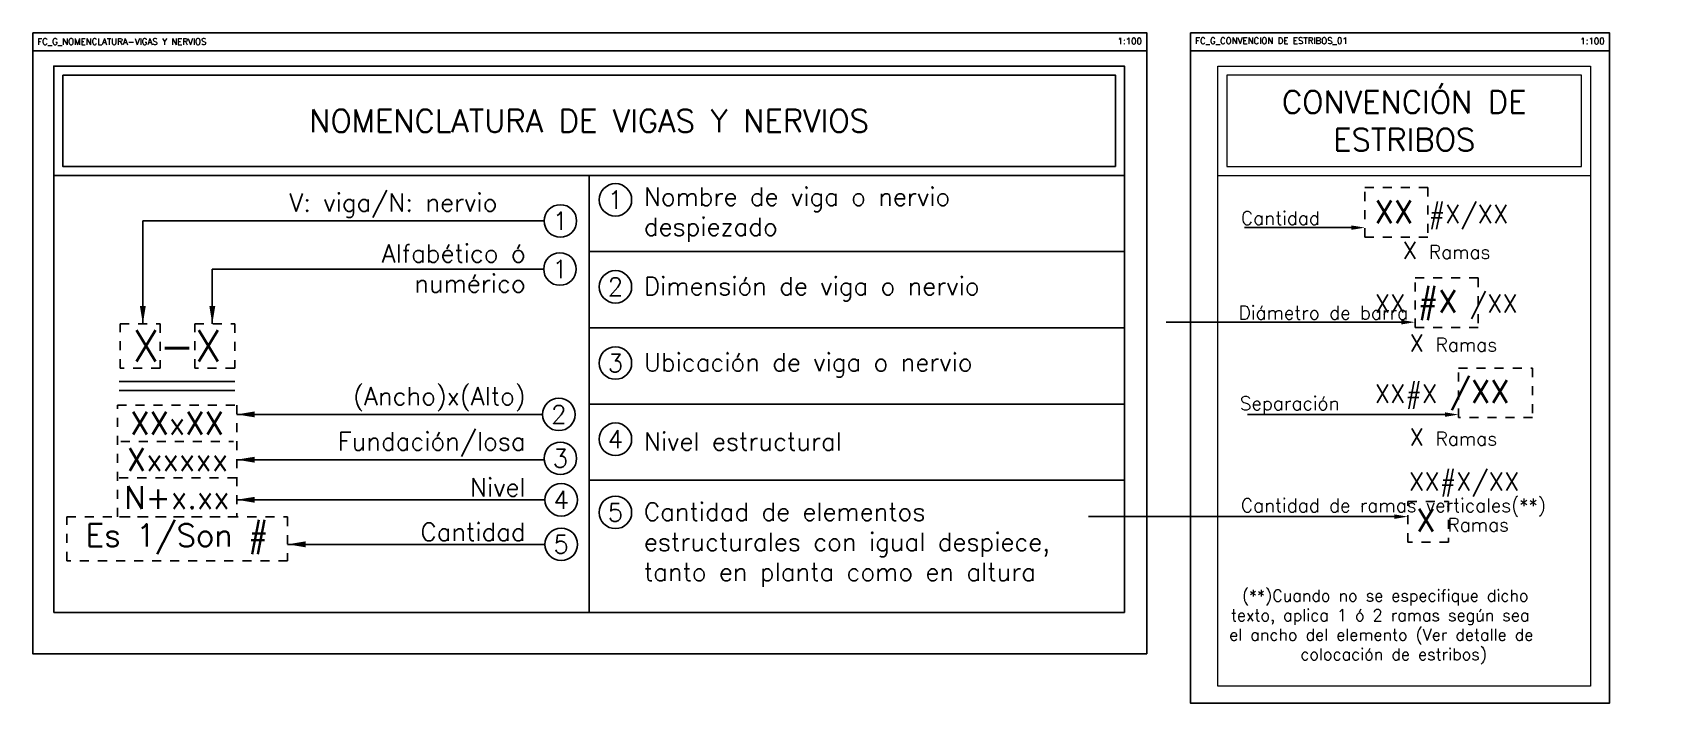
# Model space of a CAD drawing. Header units: millimetres. Extents: x 0 to 197, y -27 to 41.
# Drawn here: x 24.36 to 42.5, y -27.31 to -19.88 of the extents above; entities that cross this region are included whole.
import ezdxf
from ezdxf import colors
from ezdxf.entities.mleader import LeaderData, LeaderLine
from ezdxf.math import Vec2, Vec3

# ---------------------------------------------------------------- set-up
doc = ezdxf.new("R2010")
doc.units = ezdxf.units.MM
doc.header["$LTSCALE"] = 0.01
doc.linetypes.add('DASHED2', pattern=[0.375, 0.25, -0.125])
for name, color, linetype in [('FC_BORDES', 4, 'Continuous'), ('FC_COTAS @ 100', 1, 'Continuous'), ('FC_COTAS @ 20', 1, 'Continuous'), ('FC_PROYECCION', 6, 'DASHED2'), ('FC_R-100', 12, 'Continuous'), ('FC_R-100 @ 100', 12, 'Continuous'), ('FC_R-140 @ 100', 2, 'Continuous'), ('FC_R-175', 5, 'Continuous'), ('FC_R-200 @ 100', 5, 'Continuous'), ('FC_R-60 @ 100', 11, 'Continuous'), ('FC_R-80', 11, 'Continuous'), ('FC_R-80 @ 100', 11, 'Continuous')]:
    doc.layers.add(name, color=color, linetype=linetype)
doc.layers.add('FC_HOJA', color=230, linetype='Continuous', plot=False)
doc.layers.add('FC_HOJA @ 20', color=230, linetype='Continuous', plot=False)
doc.styles.add('FC_TEXT', font='romans.shx', dxfattribs={"height": 0.002})
doc.styles.add('FC_TEXT1', font='romans.shx')
doc.dimstyles.new('FC_COTAS$7', dxfattribs={"dimtxt": 0.002, "dimasz": 0.002, "dimexe": 0, "dimexo": 0, "dimgap": 0.000375, "dimtad": 2, "dimtih": 1, "dimtoh": 1, "dimzin": 0, "dimdsep": 46, "dimtxsty": 'FC_TEXT1', "dimblk": 'DOT', "dimcen": 0.09, "dimclrd": 256, "dimclre": 256, "dimclrt": 11, "dimadec": 0, "dimazin": 0, "dimtfac": 1, "dimtix": 1, "dimtmove": 2, "dimatfit": 3, "dimfxl": 1.002, "dimtolj": 1, "dimtzin": 0, "dimlwd": -1, "dimarcsym": 0})

# ---------------------------------------------------------------- blocks, each defined once
blk = doc.blocks.new('*U89')
at = {"layer": 'FC_R-175'}
blk.add_lwpolyline([(-0.641, 0.101), (0.641, 0.101)], dxfattribs=at)
at = {"layer": 'FC_R-80', "ltscale": 1.5}
blk.add_lwpolyline([(-0.641, 0), (0.641, 0)], dxfattribs=at)
blk = doc.blocks.new('_Dot')
at = {"color": 0, "linetype": 'ByBlock', "lineweight": -2}
blk.add_line((-0.5, 0), (-1, 0), dxfattribs=at)
at = {"color": 0, "linetype": 'ByBlock', "const_width": 0.5}
blk.add_lwpolyline([(-0.25, 0, 1), (0.25, 0, 1)], format="xyb", close=True, dxfattribs=at)
blk = doc.blocks.new('FC_B_Nomenclatura de vigas y nervios')
at = {"layer": 'FC_BORDES', "ltscale": 0.9}
for points in [[(0, 0), (11.866, 0), (11.866, 6.055), (0, 6.055)], [(0.1, 5.955), (11.766, 5.955), (11.766, 4.943), (0.1, 4.943)]]:
    blk.add_lwpolyline(points, close=True, dxfattribs=at)
for points in [[(0, 4.843), (11.866, 4.843)], [(5.933, 4.843), (5.933, 0)], [(5.933, 3.999), (11.866, 3.999)], [(5.933, 3.155), (11.866, 3.155)], [(5.933, 2.31), (11.866, 2.31)], [(5.933, 1.466), (11.866, 1.466)]]:
    blk.add_lwpolyline(points, dxfattribs=at)
at = {"layer": 'FC_PROYECCION', "ltscale": 0.6}
for points in [[(0.734, 3.198), (1.18, 3.198), (1.18, 2.708), (0.734, 2.708)], [(1.564, 3.198), (2.005, 3.198), (2.005, 2.708), (1.564, 2.708)], [(0.706, 2.299), (2.028, 2.299), (2.028, 1.058), (0.706, 1.058)], [(0.145, 1.058), (2.59, 1.058), (2.59, 0.571), (0.145, 0.571)]]:
    blk.add_lwpolyline(points, close=True, dxfattribs=at)
for points in [[(0.742, 1.895), (1.992, 1.895)], [(0.726, 1.492), (2.028, 1.492)]]:
    blk.add_lwpolyline(points, dxfattribs=at)
at = {"layer": 'FC_R-100'}
for centre in [(6.225, 4.573), (5.615, 4.339), (5.61, 3.806), (6.225, 3.609), (6.225, 2.764), (5.598, 2.195), (6.225, 1.92), (5.615, 1.708), (5.624, 1.249), (6.225, 1.109), (5.624, 0.755)]:
    blk.add_circle(centre, 0.18, dxfattribs=at)
blk.add_blockref('*U89', (1.367, 2.459))
at = {"layer": 'FC_COTAS @ 100', "color": 11, "ltscale": 0.6, "char_height": 0.2, "style": 'FC_TEXT1'}
for s, insert, attachment_point in [('V: viga/N: nervio', (2.611, 4.377), 7), ('Alfabético ó\\Pnumérico', (5.23, 3.546), 9), ('(Ancho)x(Alto)', (5.23, 2.232), 9), ('Fundación/losa', (5.23, 1.73), 9), ('Nivel', (5.23, 1.287), 9), ('Cantidad', (5.23, 0.793), 9)]:
    blk.add_mtext(s, dxfattribs=dict(at, insert=insert, attachment_point=attachment_point))
at = {"layer": 'FC_R-100 @ 100', "char_height": 0.2, "attachment_point": 5, "style": 'FC_TEXT'}
for s, insert in [('1', (6.225, 4.573)), ('1', (5.615, 4.339)), ('1', (5.61, 3.806)), ('2', (6.225, 3.609)), ('3', (6.225, 2.764)), ('2', (5.598, 2.195)), ('4', (6.225, 1.92)), ('3', (5.615, 1.708)), ('4', (5.624, 1.249)), ('5', (6.225, 1.109)), ('5', (5.624, 0.755))]:
    blk.add_mtext(s, dxfattribs=dict(at, insert=insert))
at = {"layer": 'FC_R-140 @ 100', "insert": (5.933, 5.449), "char_height": 0.25, "attachment_point": 5, "style": 'FC_TEXT'}
blk.add_mtext('NOMENCLATURA DE VIGAS Y NERVIOS', dxfattribs=at)
at = {"layer": 'FC_R-200 @ 100', "insert": (1.367, 2.955), "char_height": 0.35, "attachment_point": 5, "style": 'FC_TEXT'}
blk.add_mtext('X-X', dxfattribs=at)
at = {"layer": 'FC_R-80 @ 100', "style": 'FC_TEXT'}
for s, insert, char_height, attachment_point in [('Nombre de viga o nervio\\Pdespiezado', (6.541, 4.408), 0.2, 4), ('Dimensión de viga o nervio', (6.541, 3.584), 0.2, 4), ('Ubicación de viga o nervio', (6.541, 2.74), 0.2, 4), ('XXxXX', (1.367, 2.097), 0.25, 5), ('Nivel estructural', (6.541, 1.895), 0.2, 4), ('Xxxxxx', (1.372, 1.694), 0.25, 5), ('N+x.xx', (1.367, 1.275), 0.25, 5), ('Cantidad de elementos\\Pestructurales con igual despiece,\\Ptanto en planta como en altura', (6.541, 0.749), 0.2, 4), ('Es 1/Son #', (1.367, 0.814), 0.25, 5)]:
    blk.add_mtext(s, dxfattribs=dict(at, insert=insert, char_height=char_height, attachment_point=attachment_point))
at = {"layer": 'FC_COTAS @ 100', "ltscale": 0.6, "annotation_type": 0, "has_hookline": 1, "hookline_direction": 0}
for points, text_width in [([(0.987, 3.198), (0.987, 4.339), (2.778, 4.339)], 2.619), ([(1.757, 3.198), (1.757, 3.806), (3.612, 3.806)], 1.781), ([(2.028, 2.195), (3.333, 2.195)], 2.048), ([(2.028, 1.693), (3.156, 1.693)], 2.238), ([(2.028, 1.249), (4.797, 1.249)], 0.61), ([(2.59, 0.755), (4.178, 0.755)], 1.229)]:
    blk.add_leader(points, dimstyle='FC_COTAS$7', override={"dimscale": 100, "dimgap": 0.000375, "dimtad": 1}, dxfattribs=dict(at, text_width=text_width))
blk = doc.blocks.new('FC_B_Convencion de estribos_1')
at = {"layer": 'FC_BORDES', "lineweight": 13}
for points in [[(-0.15, 6.055), (3.98, 6.055), (3.98, -0.818), (-0.15, -0.818)], [(-0.05, 4.943), (3.88, 4.943), (3.88, 5.955), (-0.05, 5.955)]]:
    blk.add_lwpolyline(points, close=True, dxfattribs=at)
blk.add_lwpolyline([(-0.15, 4.843), (3.98, 4.843)], dxfattribs=at)
at = {"layer": 'FC_PROYECCION', "ltscale": 0.6}
for points in [[(1.478, 4.709), (2.177, 4.709), (2.177, 4.16), (1.478, 4.16)], [(2.035, 3.707), (2.735, 3.707), (2.735, 3.158), (2.035, 3.158)], [(2.517, 2.709), (3.337, 2.709), (3.337, 2.16), (2.517, 2.16)], [(1.956, 1.228), (2.405, 1.228), (2.405, 0.78), (1.956, 0.78)]]:
    blk.add_lwpolyline(points, close=True, dxfattribs=at)
at = {"layer": 'FC_R-140 @ 100', "insert": (1.915, 5.449), "char_height": 0.25, "attachment_point": 5, "style": 'FC_TEXT'}
blk.add_mtext('CONVENCIÓN DE\\PESTRIBOS', dxfattribs=at)
at = {"layer": 'FC_R-60 @ 100', "char_height": 0.15, "attachment_point": 4, "style": 'FC_TEXT'}
for s, insert in [('{\\H1.25x;X }Ramas', (1.899, 4.013)), ('{\\H1.25x;X }Ramas', (1.974, 2.986)), ('{\\H1.25x;X }Ramas', (1.974, 1.945)), ('{\\H1.68667x;\\C5;X\\H0.74111x;\\C256; }Ramas', (2.049, 1.023))]:
    blk.add_mtext(s, dxfattribs=dict(at, insert=insert))
at = {"layer": 'FC_R-80 @ 100', "char_height": 0.2, "attachment_point": 4, "style": 'FC_TEXT'}
for s, insert in [('{\\H1.25x;\\C5;XX\\C256; }#X/XX', (1.588, 4.408)), ('XX {\\H1.25x;\\C5;#X} /XX', (1.588, 3.406)), ('XX#X {\\H1.25x;\\C5;/XX}', (1.588, 2.408)), ('XX#X/XX', (1.968, 1.419))]:
    blk.add_mtext(s, dxfattribs=dict(at, insert=insert))
at = {"layer": 'FC_R-80 @ 100', "insert": (-0.053, -0.16), "char_height": 0.13, "width": 3.94906, "attachment_point": 4, "style": 'FC_TEXT'}
blk.add_mtext('\\pi0.17;(**)Cuando no se especifique dicho \\P\\pi0.04619;texto, aplica 1 ó 2 ramas según sea \\P\\pi0.02762;el ancho del elemento (Ver detalle de \\P\\pi0.81691;colocación de estribos)', dxfattribs=at)
at = {"layer": 'FC_COTAS @ 100', "ltscale": 0.6}
ml = blk.add_multileader_mtext('Standard', dxfattribs=at)
ml.set_content('Cantidad', color=11, style='FC_TEXT1')
ml.set_leader_properties()
ml.build(insert=Vec2(0, 0))
ml.multileader.update_dxf_attribs({"has_dogleg": 0, "text_left_attachment_type": 6, "text_right_attachment_type": 6, "dogleg_length": 0.008, "arrow_head_size": 0.15, "scale": 100})
ctx = ml.context
ctx.base_point, ctx.scale, ctx.char_height, ctx.arrow_head_size, ctx.landing_gap_size, ctx.plane_origin = Vec3(0.006, 4.265), 100, 0.15, 0.15, 0.1, Vec3(1.127, 4.952)
ctx.left_attachment, ctx.right_attachment = 6, 6
notes = []
notes.append((ctx, [(0, (1, 1, 0), (1.263, 4.265), (-1, 0), 0.136, [(0, [(1.478, 4.265)], 0, [])])]))
ctx.mtext.insert, ctx.mtext.line_spacing_style, ctx.mtext.flow_direction = Vec3(0.106, 4.445), 2, 5
ml = blk.add_multileader_mtext('Standard', dxfattribs=at)
ml.set_content('Diámetro de barra', color=11, style='FC_TEXT1')
ml.set_leader_properties()
ml.build(insert=Vec2(0, 0))
ml.multileader.update_dxf_attribs({"text_left_attachment_type": 6, "text_right_attachment_type": 6, "dogleg_length": 0.008, "arrow_head_size": 0.15, "scale": 100})
ctx = ml.context
ctx.base_point, ctx.scale, ctx.char_height, ctx.arrow_head_size, ctx.landing_gap_size, ctx.plane_origin = Vec3(-0.02, 3.217), 100, 0.15, 0.15, 0.1, Vec3(1.127, 3.757)
ctx.left_attachment, ctx.right_attachment = 6, 6
notes.append((ctx, [(0, (1, 1, 0), (1.65, 3.217), (-1, 0), 0.513, [(0, [(2.033, 3.217)], 0, [])])]))
ctx.mtext.insert, ctx.mtext.width, ctx.mtext.line_spacing_style, ctx.mtext.flow_direction = Vec3(0.08, 3.397), 1.30676, 2, 5
ml = blk.add_multileader_mtext('Standard', dxfattribs=at)
ml.set_content('Separación', color=11, style='FC_TEXT1')
ml.set_leader_properties()
ml.build(insert=Vec2(0, 0))
ml.multileader.update_dxf_attribs({"text_left_attachment_type": 6, "text_right_attachment_type": 6, "dogleg_length": 0.008, "arrow_head_size": 0.15, "scale": 100})
ctx = ml.context
ctx.base_point, ctx.scale, ctx.char_height, ctx.arrow_head_size, ctx.landing_gap_size, ctx.plane_origin = Vec3(-0.007, 2.193), 100, 0.15, 0.15, 0.1, Vec3(1.422, 2.725)
ctx.left_attachment, ctx.right_attachment = 6, 6
notes.append((ctx, [(0, (1, 1, 0), (1.858, 2.193), (-1, 0), 0.486, [(0, [(2.517, 2.193)], 0, [])])]))
ctx.mtext.insert, ctx.mtext.width, ctx.mtext.line_spacing_style, ctx.mtext.flow_direction = Vec3(0.093, 2.393), 1.30676, 2, 5
ml = blk.add_multileader_mtext('Standard', dxfattribs=at)
ml.set_content('Cantidad de ramas verticales(**)', color=11, style='FC_TEXT1')
ml.set_leader_properties()
ml.build(insert=Vec2(0, 0))
ml.multileader.update_dxf_attribs({"has_dogleg": 0, "text_left_attachment_type": 6, "text_right_attachment_type": 6, "dogleg_length": 0.008, "arrow_head_size": 0.15, "scale": 100})
ctx = ml.context
ctx.base_point, ctx.scale, ctx.char_height, ctx.arrow_head_size, ctx.landing_gap_size, ctx.plane_origin = Vec3(0.004, 1.062), 100, 0.15, 0.15, 0.1, Vec3(0.518, 1.749)
ctx.left_attachment, ctx.right_attachment = 6, 6
notes.append((ctx, [(0, (1, 1, 0), (1.857, 1.062), (-1, 0), 0.217, [(0, [(1.956, 1.062)], 0, [])])]))
ctx.mtext.insert, ctx.mtext.width, ctx.mtext.line_spacing_style, ctx.mtext.flow_direction = Vec3(0.104, 1.262), 1.5958, 2, 5
for ctx, leaders in notes:
    for number, flags, end, landing, length, lines in leaders:
        leader = LeaderData()
        leader.index, (leader.has_last_leader_line, leader.has_dogleg_vector, leader.attachment_direction) = number, flags
        leader.last_leader_point, leader.dogleg_vector, leader.dogleg_length = Vec3(end), Vec3(landing), length
        for number, points, colour, breaks in lines:
            line = LeaderLine()
            line.index, line.vertices, line.color, line.breaks = number, Vec3.list(points), colors.encode_raw_color(colour), breaks
            leader.lines.append(line)
        ctx.leaders.append(leader)

msp = doc.modelspace()

# ---------------------------------------------------------------- linework, layer by layer
at = {"layer": 'FC_HOJA', "ltscale": 0.6}
for points in [[(24.3581, -19.8787), (36.7048, -19.8787), (36.7048, -26.7607), (24.3581, -26.7607)], [(37.191, -19.8787), (41.8333, -19.8787), (41.8333, -27.3104), (37.191, -27.3104)]]:
    msp.add_lwpolyline(points, close=True, dxfattribs=at)
for points in [[(24.3581, -20.0787), (36.7048, -20.0787)], [(37.191, -20.0787), (41.8333, -20.0787)]]:
    msp.add_lwpolyline(points, dxfattribs=at)

# ---------------------------------------------------------------- block references
for name, p in [('FC_B_Nomenclatura de vigas y nervios', (24.5915, -26.3039)), ('FC_B_Convencion de estribos_1', (37.6442, -26.3039))]:
    msp.add_blockref(name, p)

# ---------------------------------------------------------------- texts
at = {"layer": 'FC_HOJA @ 20', "char_height": 0.07, "style": 'FC_TEXT'}
for s, insert, attachment_point in [('FC_G_NOMENCLATURA-VIGAS Y NERVIOS', (24.4087, -19.9801), 4), ('1:100', (36.6522, -19.9712), 6), ('FC_G_CONVENCION DE ESTRIBOS_01', (37.2415, -19.9712), 4), ('1:100', (41.7808, -19.9712), 6)]:
    msp.add_mtext(s, dxfattribs=dict(at, insert=insert, attachment_point=attachment_point))

# ---------------------------------------------------------------- leaders
at = {"layer": 'FC_COTAS @ 20'}
ml = msp.add_multileader_mtext('Standard', dxfattribs=at)
ml.set_content('Refuerzo de pedestal #4 a máx 0.20 L=0.85', color=11, style='FC_TEXT1')
ml.set_leader_properties()
ml.build(insert=Vec2(0, 0))
ml.multileader.update_dxf_attribs({"text_left_attachment_type": 6, "text_right_attachment_type": 6, "dogleg_length": 0.008, "arrow_head_size": 0.04, "scale": 20})
ctx = ml.context
ctx.base_point, ctx.scale, ctx.char_height, ctx.arrow_head_size, ctx.landing_gap_size, ctx.plane_origin = Vec3(53.1532, -24.7709), 20, 0.04, 0.04, 0.02, Vec3(52.4355, -25.5939)
ctx.left_attachment, ctx.right_attachment, ctx.text_align_type = 6, 6, 2
notes = []
notes.append((ctx, [(0, (1, 1, 0), (52.6416, -24.7709), (1, 0), 0.5117, [(1, [(52.3853, -24.7709), (51.8503, -24.7709)], 0, [])])]))
ctx.mtext.insert, ctx.mtext.width, ctx.mtext.alignment, ctx.mtext.line_spacing_style, ctx.mtext.flow_direction = Vec3(53.7142, -24.7229), 0.591542, 3, 2, 5
for ctx, leaders in notes:
    for number, flags, end, landing, length, lines in leaders:
        leader = LeaderData()
        leader.index, (leader.has_last_leader_line, leader.has_dogleg_vector, leader.attachment_direction) = number, flags
        leader.last_leader_point, leader.dogleg_vector, leader.dogleg_length = Vec3(end), Vec3(landing), length
        for number, points, colour, breaks in lines:
            line = LeaderLine()
            line.index, line.vertices, line.color, line.breaks = number, Vec3.list(points), colors.encode_raw_color(colour), breaks
            leader.lines.append(line)
        ctx.leaders.append(leader)

doc.saveas('drawing.dxf')
